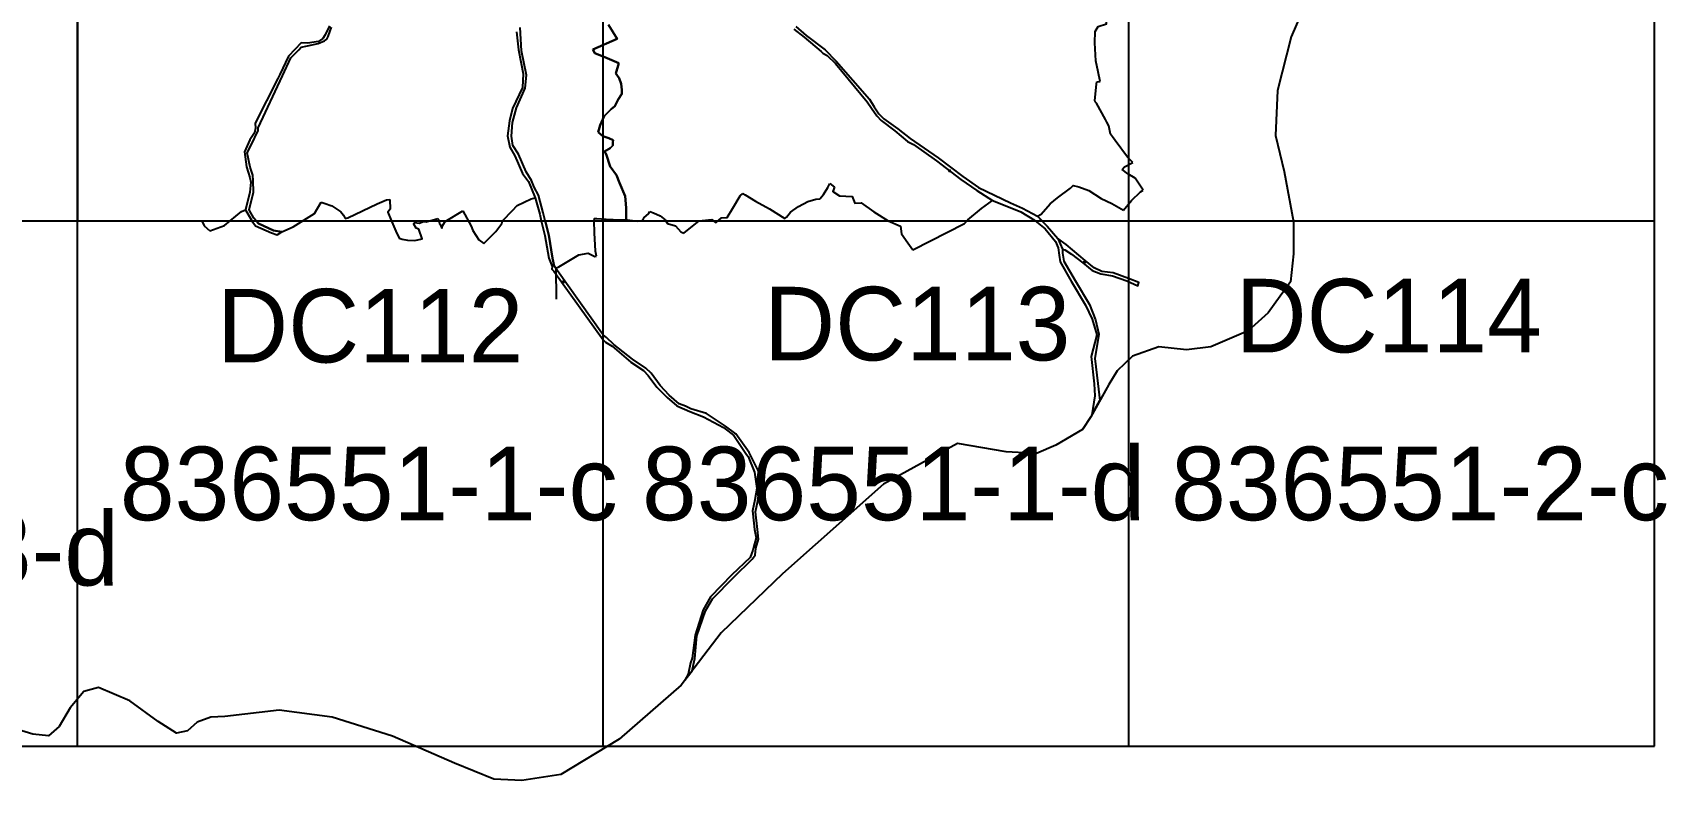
# Model space of a CAD drawing. Extents: x 548357 to 553070, y 1834500 to 1842500.
# Drawn here: x 550957 to 552511, y 1834968 to 1835679 of the extents above; entities that cross this region are included whole.
import ezdxf

# ---------------------------------------------------------------- set-up
doc = ezdxf.new("R2010")
doc.units = 0
for name, color, linetype in [('Level 10', 7, 'Continuous'), ('Level 11', 7, 'Continuous'), ('Level 52', 7, 'Continuous'), ('Level 55', 7, 'Continuous'), ('Level 61', 7, 'Continuous'), ('Level 62', 7, 'Continuous'), ('Level 8', 7, 'Continuous')]:
    doc.layers.add(name, color=color, linetype=linetype)

msp = doc.modelspace()

# ---------------------------------------------------------------- linework, layer by layer
at = {"layer": 'Level 10'}
msp.add_line((551932.6, 1835483.2), (551936.8, 1835473), dxfattribs=at)
for points in [[(552170.6, 1835712.8), (552154.3, 1835674.8), (552141.3, 1835623.8), (552139.5, 1835581.2), (552147.8, 1835546.7), (552156.5, 1835499), (552156.5, 1835468.6), (552153.8, 1835441.7), (552132.6, 1835412.4), (552113.4, 1835395.3), (552078.1, 1835380.1), (552054.9, 1835377.1), (552028.6, 1835380.1), (552003.4, 1835371), (551988.8, 1835357.2), (551980.9, 1835344.2), (551972.5, 1835329)], [(551239.5, 1835685.4), (551235.5, 1835677), (551233.4, 1835673.5), (551229.1, 1835670.5), (551218.6, 1835669), (551212.7, 1835669.2), (551200.7, 1835656.7), (551192.4, 1835639), (551190.6, 1835635.3), (551169, 1835592.9), (551169.2, 1835588.1), (551168.3, 1835583.6), (551163.9, 1835576.8), (551158.8, 1835565.6), (551160.7, 1835551.3), (551164, 1835541.1), (551164.9, 1835536.8), (551163.7, 1835527), (551159.6, 1835510.2), (551165.4, 1835500.6), (551165.8, 1835500), (551169.2, 1835495.2), (551184.4, 1835488.5), (551189.9, 1835486.5), (551194.4, 1835489.5), (551186.3, 1835490.8), (551172.2, 1835497.4), (551169.8, 1835500), (551167.7, 1835502.4), (551163.1, 1835510.3), (551167.3, 1835527.2), (551167, 1835538.4), (551166.7, 1835543.3), (551164.2, 1835551.1), (551161.4, 1835564.6), (551166.6, 1835574.9), (551170.1, 1835582.7), (551171.7, 1835585.6), (551171.8, 1835588.4), (551195, 1835637.7), (551202.8, 1835655), (551210.5, 1835662.6), (551212.8, 1835665.2), (551218.6, 1835666.3), (551228.9, 1835668.7), (551234.8, 1835671), (551237, 1835672.8), (551238.5, 1835675.4), (551241.4, 1835684.3)], [(551417.5, 1835679.8), (551419.4, 1835662.7), (551423.7, 1835639.7), (551423.1, 1835626.7), (551413.6, 1835606.8), (551410.8, 1835595.1), (551409.1, 1835580.9), (551411.3, 1835570.1), (551415.8, 1835561.8), (551423.2, 1835544.9), (551428.8, 1835537.2), (551435.4, 1835521.8), (551439.6, 1835506.1), (551441.1, 1835500), (551444.5, 1835485.9), (551448.2, 1835464.5), (551451.3, 1835456.4), (551451.2, 1835454), (551453.1, 1835451.9), (551500, 1835386.7), (551500.5, 1835385.9), (551502.3, 1835384.3), (551508.4, 1835380.5), (551526.2, 1835365.3), (551538.2, 1835357.6), (551542.8, 1835352.7), (551551, 1835341.5), (551560.7, 1835331.7), (551570.1, 1835324), (551582.3, 1835318.6), (551595.4, 1835313.5), (551614.4, 1835303.1), (551624.2, 1835295.6), (551636.4, 1835277.6), (551637.8, 1835275.8), (551644, 1835260.6), (551646.2, 1835245.3), (551644.1, 1835234.4), (551642, 1835223.8), (551644, 1835206.2), (551645.5, 1835198.2), (551643.1, 1835189.1), (551642.4, 1835186.6), (551639.9, 1835179.4), (551622.4, 1835163.1), (551602.2, 1835142.2), (551595.1, 1835129.9), (551587.4, 1835105.7), (551584.5, 1835083.7), (551583, 1835079.2), (551580.9, 1835068.5), (551577.7, 1835062.8), (551584.7, 1835071.8), (551585.9, 1835077.7), (551587.2, 1835083.3), (551588.9, 1835105.1), (551597.2, 1835128.8), (551604.1, 1835140.1), (551624.1, 1835160.9), (551641.8, 1835177.8), (551644.6, 1835181.8), (551645.2, 1835188.5), (551647.8, 1835197.1), (551646.7, 1835206.3), (551644.8, 1835223), (551647, 1835233.6), (551648.8, 1835245.2), (551647.6, 1835261.8), (551638.8, 1835279.3), (551626.3, 1835297.2), (551616.2, 1835304.4), (551598.3, 1835316.6), (551583.5, 1835321.1), (551578.4, 1835323.4), (551572.3, 1835325.8), (551562.6, 1835334), (551554.2, 1835343.3), (551545.6, 1835355), (551540.4, 1835359.8), (551527.8, 1835368.2), (551510.1, 1835382.3), (551503, 1835388.9), (551500.2, 1835391), (551500, 1835391.3), (551498.7, 1835393.1), (551456.4, 1835452.3), (551454.8, 1835454.8), (551453.2, 1835457), (551451.8, 1835464.3), (551448.4, 1835486.1), (551444.8, 1835500), (551442.9, 1835507.4), (551438.5, 1835524.4), (551434.4, 1835531.8), (551431.7, 1835538.2), (551426.6, 1835546.4), (551419.4, 1835563.2), (551413.9, 1835571.6), (551412.9, 1835580.6), (551413.7, 1835593.3), (551417.4, 1835607.4), (551425.7, 1835626.1), (551427, 1835638.4), (551422.4, 1835661.7), (551421, 1835683.8)], [(551681.2, 1835682.2), (551691.2, 1835674.7), (551707.3, 1835661.1), (551708.9, 1835659.4), (551712.9, 1835657.2), (551720.9, 1835649.5), (551751.2, 1835613), (551755.3, 1835607), (551760.2, 1835599.9), (551764.3, 1835595.4), (551777.5, 1835585.5), (551789.5, 1835575.4), (551795.2, 1835572.4), (551817.1, 1835557), (551840.3, 1835539.1), (551855.4, 1835528.8), (551870.2, 1835519.2), (551885.5, 1835513.2), (551897.1, 1835508.5), (551910.3, 1835500.4), (551910.8, 1835500), (551920.3, 1835492.3), (551930.2, 1835480.1), (551932.7, 1835474.3), (551933.6, 1835467.2), (551934.8, 1835460.9), (551945.1, 1835442.6), (551958.9, 1835419.5), (551965.2, 1835406.3), (551969.5, 1835391.5), (551964.1, 1835370.7), (551966.9, 1835344.8), (551967.8, 1835333.4), (551964.8, 1835315.3), (551972.5, 1835329)], [(551683.3, 1835684.9), (551692.9, 1835676.1), (551711.2, 1835662.6), (551721.7, 1835651.8), (551753.3, 1835615.6), (551757.6, 1835608.3), (551762.3, 1835601.8), (551766.8, 1835597), (551780.2, 1835587.4), (551791.9, 1835578.3), (551818.7, 1835559.8), (551842.2, 1835542.1), (551856.9, 1835531.7), (551887.3, 1835517.1), (551898.9, 1835511.8), (551913.1, 1835504.3), (551922.3, 1835494.7), (551932.6, 1835483.2)], [(551936.8, 1835473), (551939.2, 1835472.2), (551945.5, 1835468.1), (551956.3, 1835459.9), (551965.1, 1835452.7), (551973.4, 1835449.4), (551984.3, 1835447.7), (551998, 1835442.7), (552008.7, 1835437.9), (552009.4, 1835441.1), (551999.6, 1835445), (551985, 1835450.3), (551974.2, 1835451.8), (551966.9, 1835455.2), (551958.3, 1835462), (551940.5, 1835477.5), (551932.6, 1835483.2)], [(551936.8, 1835473), (551937, 1835469.1), (551938.1, 1835461.6), (551948.8, 1835443.2), (551962.6, 1835420.4), (551968.3, 1835405.8), (551971.4, 1835392.2), (551967.7, 1835369), (551970.4, 1835345.1), (551972.5, 1835329)]]:
    msp.add_lwpolyline(points, dxfattribs=at)
at = {"layer": 'Level 11'}
for p, q in [((551828.8, 1835547.6), (551828.1, 1835547.6)), ((551829.4, 1835548.2), (551828.8, 1835547.6)), ((551828.8, 1835547.6), (551829.4, 1835546.9)), ((551829.4, 1835548.8), (551829.4, 1835548.2)), ((551830, 1835547.6), (551829.4, 1835548.2)), ((551829.4, 1835546.9), (551830, 1835547.6)), ((551829.4, 1835546.9), (551829.4, 1835546.3)), ((551830.6, 1835547.6), (551830, 1835547.6)), ((551957.2, 1835460.6), (551956.6, 1835460.6)), ((551957.8, 1835461.2), (551957.2, 1835460.6)), ((551957.2, 1835460.6), (551957.8, 1835459.9)), ((551957.8, 1835461.8), (551957.8, 1835461.2)), ((551958.5, 1835460.6), (551957.8, 1835461.2)), ((551957.8, 1835459.9), (551958.5, 1835460.6)), ((551957.8, 1835459.9), (551957.8, 1835459.3)), ((551959.1, 1835460.6), (551958.5, 1835460.6)), ((551461.5, 1835441.8), (551460.8, 1835441.8)), ((551462.1, 1835442.4), (551461.5, 1835441.8)), ((551461.5, 1835441.8), (551462.1, 1835441.2)), ((551462.1, 1835443.1), (551462.1, 1835442.4)), ((551462.7, 1835441.8), (551462.1, 1835442.4)), ((551462.1, 1835441.2), (551462.7, 1835441.8)), ((551463.3, 1835441.8), (551462.7, 1835441.8)), ((551462.1, 1835441.2), (551462.1, 1835440.6))]:
    msp.add_line(p, q, dxfattribs=at)
for centre in [(551829.4, 1835547.6), (551957.8, 1835460.6), (551462.1, 1835441.8)]:
    msp.add_circle(centre, 0.15, dxfattribs=at)
at = {"layer": 'Level 52'}
for p, q in [((551000, 1835713.3), (551000, 1835500)), ((551505, 1835686.3), (551513.4, 1835672.9)), ((551513.4, 1835672.9), (551490, 1835663)), ((551512, 1835640.1), (551514.9, 1835649.9)), ((551514.9, 1835649.9), (551512, 1835640.1)), ((551969.6, 1835632), (551972.7, 1835632.6)), ((551502.9, 1835563.3), (551501.2, 1835565.8)), ((551501.2, 1835565.8), (551502.9, 1835563.3)), ((551506.7, 1835551.7), (551502.9, 1835563.3)), ((551502.9, 1835563.3), (551506.7, 1835551.7)), ((552003.8, 1835555.5), (551998.8, 1835560.4)), ((551715.5, 1835535.3), (551719.9, 1835531.9)), ((552013.5, 1835529.1), (552005.9, 1835540.6)), ((551632.8, 1835525.9), (551632.9, 1835525.9)), ((551159.6, 1835510.2), (551165.7, 1835500)), ((551366.5, 1835509.3), (551374.5, 1835494.9)), ((551521.8, 1835500.7), (551521.8, 1835512.2)), ((551521.8, 1835512.2), (551521.8, 1835500.7)), ((551917.2, 1835500), (551913.1, 1835504.3)), ((551000, 1835500), (551118.2, 1835500)), ((551118.2, 1835500), (551120.3, 1835495.1)), ((551120.3, 1835495.1), (551125.9, 1835490.4)), ((551165.7, 1835500), (551169.8, 1835500)), ((551345.1, 1835496.1), (551346.6, 1835492.6)), ((551441.1, 1835500), (551444.8, 1835500)), ((551576.7, 1835488), (551591.2, 1835499.9)), ((551591.2, 1835499.9), (551602.9, 1835501.3)), ((551602.9, 1835501.3), (551607.5, 1835498.2)), ((551794.4, 1835472.3), (551843.8, 1835497.3)), ((551910.8, 1835500), (551917.2, 1835500)), ((551454.8, 1835454.8), (551455.4, 1835425.4))]:
    msp.add_line(p, q, dxfattribs=at)
for points in [[(551967.5, 1835669.3), (551968.1, 1835679.9), (551970.9, 1835684.7), (551978.8, 1835687.3), (551978.2, 1835695.9), (551981.6, 1835700.3), (552002.8, 1835711.6)], [(551490, 1835663), (551513.4, 1835672.9), (551505, 1835686.3)], [(551491.9, 1835659.4), (551490, 1835663)], [(551490, 1835663), (551491.9, 1835659.4), (551503.7, 1835654.7), (551514.9, 1835649.9)], [(551514.9, 1835649.9), (551503.7, 1835654.7), (551491.9, 1835659.4)], [(551972.7, 1835632.6), (551970.8, 1835641.6), (551968.7, 1835652.2), (551967.5, 1835669.3)], [(551517.6, 1835620.6), (551517.7, 1835624.5), (551517, 1835630.3), (551515.3, 1835635.7), (551512, 1835640.1)], [(551512, 1835640.1), (551515.3, 1835635.7), (551517, 1835630.3), (551517.7, 1835624.5), (551517.6, 1835620.6)], [(551967.9, 1835613.1), (551967.7, 1835614.3), (551969.1, 1835629.8), (551969.6, 1835632)], [(551510.9, 1835608.9), (551514.3, 1835615.3), (551517.6, 1835620.6)], [(551517.6, 1835620.6), (551514.3, 1835615.3), (551510.9, 1835608.9)], [(551979, 1835593.7), (551977.7, 1835596.4), (551969.1, 1835612), (551967.9, 1835613.1)], [(551495.1, 1835584.4), (551497.1, 1835590.9), (551501, 1835599.4), (551507.6, 1835606), (551510.9, 1835608.9)], [(551510.9, 1835608.9), (551507.6, 1835606), (551501, 1835599.4), (551497.1, 1835590.9), (551495.1, 1835584.4)], [(551509.4, 1835576.6), (551505.3, 1835578.4), (551499.6, 1835580.3), (551495.1, 1835584.4)], [(551495.1, 1835584.4), (551499.6, 1835580.3), (551505.3, 1835578.4), (551509.4, 1835576.6)], [(551984.6, 1835579.7), (551982.6, 1835582.5), (551980.9, 1835590.2), (551979, 1835593.7)], [(551501.2, 1835565.8), (551506.5, 1835568.9), (551509.1, 1835571.5), (551509.2, 1835574.8), (551509.4, 1835576.6)], [(551509.4, 1835576.6), (551509.2, 1835574.8), (551509.1, 1835571.5), (551506.5, 1835568.9), (551501.2, 1835565.8)], [(551998.8, 1835560.4), (551987, 1835576.4), (551984.6, 1835579.7)], [(551515.4, 1835536.1), (551512.6, 1835543.2), (551506.7, 1835551.7)], [(551506.7, 1835551.7), (551512.6, 1835543.2), (551515.4, 1835536.1)], [(551993.6, 1835548.8), (551995.9, 1835551.3), (552003.8, 1835555.5)], [(551521.8, 1835512.2), (551520.9, 1835523.4), (551515.4, 1835536.1)], [(551515.4, 1835536.1), (551520.9, 1835523.4), (551521.8, 1835512.2)], [(551706, 1835520.8), (551709.6, 1835525), (551713.8, 1835531.7), (551715.5, 1835535.3)], [(552005.9, 1835540.6), (551998.9, 1835544.6), (551993.6, 1835548.8)], [(551254.4, 1835502.2), (551257.1, 1835502.8), (551285, 1835516.1), (551293.8, 1835519.9), (551297.1, 1835520.2)], [(551297.1, 1835520.2), (551297.2, 1835511.1), (551295.2, 1835508), (551297.9, 1835501), (551302.7, 1835490.1), (551305.8, 1835483.4), (551308.7, 1835482.3), (551313.7, 1835481.4), (551320.8, 1835481.2), (551327.7, 1835482.9), (551324.6, 1835492.1)], [(551386.4, 1835478.4), (551397.9, 1835489.8), (551403.7, 1835497.2), (551404.3, 1835499.9), (551413.8, 1835509.8), (551418, 1835514.4), (551431.5, 1835520.8), (551435.4, 1835521.8)], [(551435.4, 1835521.8), (551439.6, 1835506.1), (551441.1, 1835500)], [(551607.5, 1835498.2), (551612.6, 1835502.6), (551618, 1835503.1), (551623.3, 1835512), (551630.3, 1835523.8), (551632.8, 1835525.9)], [(551632.9, 1835525.9), (551635, 1835524.5)], [(551635, 1835524.5), (551644.8, 1835518.7), (551658.2, 1835511.4), (551672.7, 1835502), (551674.2, 1835503.3), (551678.2, 1835508), (551685.9, 1835513.4), (551694.6, 1835518.4), (551702.4, 1835520.4), (551706, 1835520.8)], [(551719.9, 1835531.9), (551718.5, 1835527.9), (551724.8, 1835523.8), (551736.8, 1835523), (551739.2, 1835516.6), (551745.5, 1835517.1), (551757.4, 1835508.3), (551771, 1835499.9), (551782.8, 1835494.9), (551783.8, 1835487.4), (551789.7, 1835478.9), (551794.4, 1835472.3)], [(551843.8, 1835497.3), (551846.7, 1835500.9), (551859.8, 1835511.5), (551870.2, 1835519.2)], [(551870.2, 1835519.2), (551885.5, 1835513.2), (551897.1, 1835508.5), (551910.3, 1835500.4), (551910.8, 1835500)], [(551913.1, 1835504.3), (551916.5, 1835506.3), (551925.1, 1835516), (551932.2, 1835521.7), (551944.4, 1835531)], [(551944.4, 1835531), (551947, 1835533.6), (551952.3, 1835532.1), (551961.8, 1835528.7), (551973.7, 1835521.2), (551983.7, 1835516.3), (551994.9, 1835510.1)], [(551994.9, 1835510.1), (552002.6, 1835519.3), (552011, 1835527.6), (552013.5, 1835529.1)], [(551125.9, 1835490.4), (551139.6, 1835495.5), (551155.8, 1835508.9), (551159.6, 1835510.2)], [(551194.4, 1835489.5), (551205.2, 1835494.2), (551225.5, 1835506.8), (551231.8, 1835517.7)], [(551231.8, 1835517.7), (551234.5, 1835516.8), (551241.9, 1835514), (551250.5, 1835508.6), (551253.1, 1835505.2), (551254.4, 1835502.2)], [(551346.6, 1835492.6), (551347.5, 1835495.9), (551349.6, 1835499.1), (551366.5, 1835509.3)], [(551537.7, 1835500.6), (551538.8, 1835502.9), (551543.2, 1835506.4), (551544.2, 1835508.9)], [(551544.2, 1835508.9), (551547.9, 1835507.6), (551554.1, 1835504.6), (551559, 1835500.9)], [(551169.8, 1835500), (551172.2, 1835497.4), (551186.3, 1835490.8), (551194.4, 1835489.5)], [(551324.6, 1835492.1), (551322.1, 1835493), (551320, 1835496.7), (551320.1, 1835498.4)], [(551320.1, 1835498.4), (551325.2, 1835497.8), (551328.6, 1835499.2)], [(551328.6, 1835499.2), (551331.6, 1835498.9), (551340.4, 1835501.5), (551342.8, 1835502.1)], [(551342.8, 1835502.1), (551343.6, 1835500.8), (551344.2, 1835497.4), (551345.1, 1835496.1)], [(551374.5, 1835494.9), (551376, 1835490.7), (551381.7, 1835481.8), (551386.4, 1835478.4)], [(551444.8, 1835500), (551448.4, 1835486.1), (551451.8, 1835464.3), (551453.2, 1835457), (551454.8, 1835454.8)], [(551493.7, 1835466.4), (551492.6, 1835471.1), (551491.7, 1835488.6), (551491.3, 1835500), (551491.8, 1835502.2), (551493.9, 1835502.1), (551502.8, 1835501.6), (551516.2, 1835500.8), (551521.8, 1835500.7)], [(551521.8, 1835500.7), (551523.1, 1835500.9), (551532.5, 1835499.7), (551535.6, 1835499.9), (551537.7, 1835500.6)], [(551559, 1835500.9), (551561.1, 1835497.4), (551568.9, 1835495.1), (551573.9, 1835489.4), (551576.7, 1835488)], [(551454.8, 1835454.8), (551457.8, 1835456.1), (551476.7, 1835467.6), (551485.6, 1835469.1), (551487, 1835468.5), (551492, 1835465.9), (551493.7, 1835466.4)]]:
    msp.add_lwpolyline(points, dxfattribs=at)
at = {"layer": 'Level 61'}
for p, q in [((551000, 1835000), (551000, 1841500)), ((551500, 1835000), (551500, 1841000)), ((552000, 1835000), (552000, 1840500)), ((552500, 1835000), (552500, 1836500)), ((550000, 1835500), (552500, 1835500)), ((550000, 1835000), (552500, 1835000))]:
    msp.add_line(p, q, dxfattribs=at)
at = {"layer": 'Level 8'}
for points in [[(552170.6, 1835712.8), (552154.3, 1835674.8), (552141.3, 1835623.8), (552139.5, 1835581.2), (552147.8, 1835546.7), (552156.5, 1835499), (552156.5, 1835468.6), (552153.8, 1835441.7), (552132.6, 1835412.4), (552113.4, 1835395.3), (552078.1, 1835380.1), (552054.9, 1835377.1), (552028.6, 1835380.1), (552003.4, 1835371), (551988.8, 1835357.2), (551980.9, 1835344.3), (551963.8, 1835313.3), (551956, 1835301.2), (551930.5, 1835286.4), (551912.2, 1835278.6), (551883.4, 1835280.1), (551837, 1835288.1), (551766.5, 1835249.2), (551670.5, 1835164.1), (551612.3, 1835107.8)], [(551612.3, 1835107.8), (551574.2, 1835058.2), (551515.1, 1835006.7), (551459.7, 1834973.2), (551422.5, 1834967.5), (551395.8, 1834968.5), (551358.6, 1834983.7), (551299.5, 1835009.5), (551242.3, 1835027.7), (551191.7, 1835034.3), (551140.2, 1835028.3), (551126.6, 1835027.6), (551113.8, 1835023), (551104.7, 1835014.7), (551094.1, 1835012.3), (551076.6, 1835023.6), (551049.7, 1835043.2), (551020, 1835055.9), (551006, 1835052.1), (550993.1, 1835036.4), (550982.5, 1835018.7), (550972.4, 1835010), (550957.4, 1835011.5), (550932.4, 1835019.1)]]:
    msp.add_lwpolyline(points, dxfattribs=at)

# ---------------------------------------------------------------- texts
at = {"layer": 'Level 55'}
for s, p in [('836551-1-c', (551040.2, 1835215)), ('836551-1-d', (551536.9, 1835215)), ('836551-2-c', (552040.2, 1835215)), ('836548-3-d', (550560.6, 1835152.9))]:
    msp.add_text(s, height=70, dxfattribs=at).set_placement(p)
at = {"layer": 'Level 62'}
for s, p in [('DC114', (552101.5, 1835374.7)), ('DC114', (552101.5, 1835374.7)), ('DC114', (552101.5, 1835374.7)), ('DC112', (551132.7, 1835365.1)), ('DC113', (551653, 1835367.1))]:
    msp.add_text(s, height=70, dxfattribs=at).set_placement(p)

doc.saveas('drawing.dxf')
